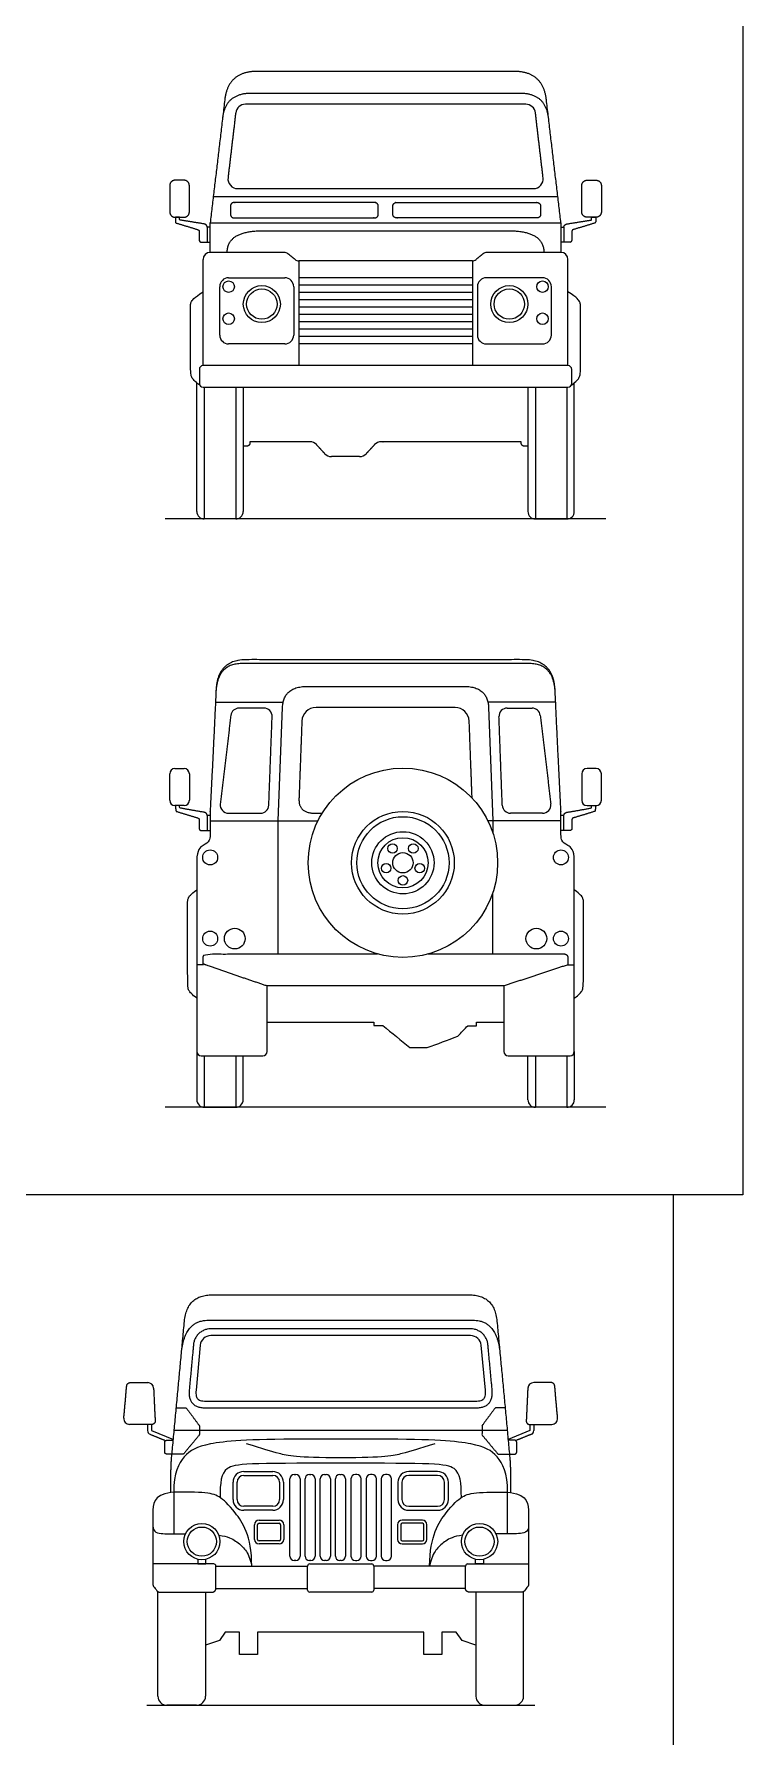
# Model space of a CAD drawing. Header units: millimetres. Extents: x 0.5 to 46.1, y 0.3 to 28.2.
# Drawn here: x 28.31 to 31.42, y 14.41 to 21.88 of the extents above; entities that cross this region are included whole.
import ezdxf

# ---------------------------------------------------------------- set-up
doc = ezdxf.new("R2010")
doc.units = ezdxf.units.MM
for name, color, linetype, true_color in [('AG-DIAGRAM', 7, 'Continuous', 0xfecc66), ('AG-TRANSPORT', 7, 'Continuous', 0x66ccff), ('X-VPRT', 6, 'Continuous', 0xff00ff)]:
    doc.layers.add(name, color=color, linetype=linetype, true_color=true_color)

msp = doc.modelspace()

# ---------------------------------------------------------------- linework, layer by layer
at = {"layer": 'AG-DIAGRAM'}
for p, q in [((30.8173, 19.7553), (28.8869, 19.7553)), ((30.8173, 17.1753), (28.8869, 17.1753))]:
    msp.add_line(p, q, dxfattribs=at)
msp.add_lwpolyline([(28.8056, 14.553), (30.5056, 14.553)], dxfattribs=at)
at = {"layer": 'AG-TRANSPORT'}
for p, q in [((28.9499, 21.0786), (28.9313, 21.0786)), ((30.7543, 21.0786), (30.7729, 21.0786)), ((29.0835, 20.9241), (29.0835, 21.0536)), ((30.6207, 21.0536), (30.6207, 20.9241)), ((28.9065, 18.5216), (28.9065, 18.6377)), ((28.9295, 18.6606), (28.9694, 18.6606)), ((28.9924, 18.6377), (28.9924, 18.5216)), ((30.7119, 18.6377), (30.7119, 18.5216)), ((30.7747, 18.6606), (30.7348, 18.6606)), ((30.7977, 18.5216), (30.7977, 18.6377)), ((29.0837, 18.4315), (29.5562, 18.4315)), ((29.0542, 17.8003), (29.0251, 17.8003)), ((30.65, 17.8003), (30.6791, 17.8003)), ((29.1954, 17.4012), (29.1954, 17.1753)), ((30.5089, 17.4012), (30.5089, 17.1753)), ((29.0581, 17.1753), (29.1954, 17.1753)), ((30.6461, 17.1753), (30.5089, 17.1753)), ((29.0401, 16.1316), (29.0216, 15.9342)), ((29.6556, 16.1741), (29.0867, 16.1741)), ((30.2245, 16.1741), (29.6556, 16.1741)), ((30.2897, 15.9342), (30.2712, 16.1316)), ((29.0662, 15.8866), (29.6556, 15.8866)), ((29.6556, 15.8866), (30.2451, 15.8866)), ((29.231, 15.5782), (29.3579, 15.5782)), ((30.0803, 15.5782), (29.9534, 15.5782)), ((29.184, 15.4552), (29.184, 15.5313)), ((29.4048, 15.5313), (29.4048, 15.4552)), ((29.9064, 15.5313), (29.9064, 15.4552)), ((30.1272, 15.4552), (30.1272, 15.5313)), ((29.3579, 15.4083), (29.231, 15.4083)), ((29.9534, 15.4083), (30.0803, 15.4083)), ((29.2913, 15.2805), (29.2913, 15.3446)), ((29.2977, 15.351), (29.3861, 15.351)), ((29.3925, 15.3446), (29.3925, 15.2805)), ((29.9187, 15.3446), (29.9187, 15.2805)), ((30.0135, 15.351), (29.9251, 15.351)), ((30.02, 15.2805), (30.02, 15.3446)), ((29.3861, 15.274), (29.2977, 15.274)), ((29.9251, 15.274), (30.0135, 15.274))]:
    msp.add_line(p, q, dxfattribs=at)
for points in [[(30.6072, 21.1674), (29.8521, 21.1674), (29.0971, 21.1674)], [(29.0835, 21.035), (29.0705, 21.035), (29.0705, 20.9694)], [(29.0835, 21.0536), (29.8521, 21.0536)], [(29.3134, 21.0192), (29.8521, 21.0192)], [(29.8521, 21.0536), (30.6207, 21.0536)], [(29.8521, 21.0192), (30.3908, 21.0192)], [(30.6207, 21.035), (30.6337, 21.035), (30.6337, 20.9694)], [(29.4717, 20.8875), (29.4717, 20.4277)], [(30.2325, 20.8875), (30.2325, 20.4277)], [(30.2325, 20.813), (29.8521, 20.813), (29.4717, 20.813)], [(30.2325, 20.7809), (29.8521, 20.7809), (29.4717, 20.7809)], [(30.2325, 20.7488), (29.8521, 20.7488), (29.4717, 20.7488)], [(30.2325, 20.7167), (29.8521, 20.7167), (29.4717, 20.7167)], [(30.2325, 20.6845), (29.8521, 20.6845), (29.4717, 20.6845)], [(30.2325, 20.6524), (29.8521, 20.6524), (29.4717, 20.6524)], [(30.2325, 20.6203), (29.8521, 20.6203), (29.4717, 20.6203)], [(30.2325, 20.5882), (29.8521, 20.5882), (29.4717, 20.5882)], [(30.2325, 20.5561), (29.8521, 20.5561), (29.4717, 20.5561)], [(30.2325, 20.524), (29.8521, 20.524), (29.4717, 20.524)], [(29.0581, 20.3329), (29.0581, 19.7553)], [(29.1954, 20.3329), (29.1954, 19.7553)], [(30.5089, 20.3329), (30.5089, 19.7553)], [(30.6461, 20.3329), (30.6461, 19.7553)], [(29.8521, 19.121), (29.2205, 19.121)], [(30.4837, 19.121), (29.8521, 19.121)], [(29.5074, 19.0211), (29.8521, 19.0211)], [(29.8521, 19.0211), (30.1968, 19.0211)], [(29.1069, 18.9515), (29.4036, 18.9515)], [(29.3823, 17.8477), (29.3823, 18.4315), (29.401, 18.9293)], [(30.5973, 18.9515), (30.3007, 18.9515)], [(30.3033, 18.9293), (30.3219, 18.4315), (30.3219, 18.3793)], [(29.0835, 18.4551), (29.0705, 18.4551)], [(29.0705, 18.4551), (29.0705, 18.3895)], [(29.5415, 18.4649), (29.5747, 18.4649)], [(30.6337, 18.4551), (30.6207, 18.4551)], [(30.6337, 18.3895), (30.6337, 18.4551)], [(30.6205, 18.4315), (30.3004, 18.4315)], [(30.3219, 17.8477), (30.3219, 18.1161)], [(29.0251, 17.4198), (29.0251, 17.2083)], [(29.0581, 17.4012), (29.0581, 17.1753)], [(29.2284, 17.2083), (29.2284, 17.4012)], [(30.4759, 17.2083), (30.4759, 17.4012)], [(30.6461, 17.4012), (30.6461, 17.1753)], [(30.6791, 17.4198), (30.6791, 17.2083)], [(29.0929, 16.353), (29.6556, 16.353)], [(29.6556, 16.353), (30.2184, 16.353)], [(29.0662, 15.8569), (29.6556, 15.8569)], [(29.6556, 15.8569), (30.2451, 15.8569)], [(28.8272, 15.7846), (28.8272, 15.7576), (28.9223, 15.719)], [(28.926, 15.759), (29.0365, 15.759), (29.6556, 15.759), (30.2748, 15.759), (30.3852, 15.759)], [(30.484, 15.7846), (30.484, 15.7576), (30.389, 15.719)], [(29.6556, 15.7197), (29.4924, 15.7197)], [(29.8189, 15.7197), (29.6556, 15.7197)], [(28.9116, 15.4863), (28.9116, 15.5453)], [(30.3997, 15.5453), (30.3997, 15.4863)], [(28.9242, 15.4872), (28.9242, 15.3043)], [(30.3871, 15.3043), (30.3871, 15.4872)], [(28.9116, 15.1726), (28.8325, 15.1726)], [(29.0293, 15.1935), (29.0293, 15.1726), (29.0653, 15.1726), (29.0653, 15.1935)], [(29.1086, 15.1636), (29.5107, 15.1636)], [(30.2026, 15.1636), (29.8005, 15.1636)], [(30.2819, 15.1935), (30.2819, 15.1726), (30.246, 15.1726), (30.246, 15.1935)], [(30.3997, 15.1726), (30.4788, 15.1726)], [(29.1086, 15.0648), (29.5107, 15.0648)], [(30.2026, 15.0648), (29.8005, 15.0648)], [(30.2479, 14.816), (30.1872, 14.8375), (30.162, 14.8742), (30.0992, 14.8742), (30.0992, 14.7753), (30.0195, 14.7753), (30.0195, 14.8742), (29.6556, 14.8742), (29.2917, 14.8742), (29.2917, 14.7753), (29.212, 14.7753), (29.212, 14.8742), (29.1493, 14.8742), (29.1241, 14.8375), (29.0633, 14.816)]]:
    msp.add_lwpolyline(points, dxfattribs=at)
for centre, radius in [((29.1646, 20.774), 0.0252), ((29.31, 20.6976), 0.0811), ((29.31, 20.6976), 0.0665), ((30.3943, 20.6976), 0.0811), ((30.3943, 20.6976), 0.0665), ((30.5396, 20.774), 0.0252), ((29.1646, 20.6334), 0.0252), ((30.5396, 20.6334), 0.0252), ((29.9283, 18.2477), 0.415), ((29.9283, 18.2477), 0.225), ((29.9283, 18.2477), 0.2019), ((29.9283, 18.2477), 0.1363), ((29.0837, 18.2711), 0.0328), ((29.9283, 18.2477), 0.11), ((29.8829, 18.3102), 0.0208), ((29.9737, 18.3102), 0.0208), ((30.6205, 18.2711), 0.0328), ((29.8548, 18.2238), 0.0208), ((29.9283, 18.2477), 0.0445), ((30.0018, 18.2238), 0.0208), ((29.9283, 18.1704), 0.0208), ((29.0837, 17.9151), 0.0328), ((29.1915, 17.9151), 0.0454), ((30.5128, 17.9151), 0.0454), ((30.6205, 17.9151), 0.0328), ((29.0473, 15.2708), 0.0794), ((29.0473, 15.2708), 0.0639), ((30.264, 15.2708), 0.0794), ((30.264, 15.2708), 0.0639)]:
    msp.add_circle(centre, radius, dxfattribs=at)
for centre, radius, start, end in [((29.2379, 21.5312), 0.0428, 90, 173.26813), ((30.4663, 21.5312), 0.0428, 6.73187, 90), ((29.2044, 21.247), 0.0428, 173.26813, 270), ((30.4999, 21.247), 0.0428, 270, 6.73187), ((28.9517, 21.0679), 0.00182, 180, 260.90188), ((30.7525, 21.0679), 0.00182, 279.09812, 0), ((28.936, 21.0576), 0.00466, 180, 252.95497), ((30.7683, 21.0576), 0.00466, 287.04503, 360), ((29.043, 20.9765), 0.00711, 180, 270), ((29.0835, 20.8933), 0.0308, 90, 180), ((29.4081, 20.8983), 0.0258, 51.05957, 90), ((30.2962, 20.8983), 0.0258, 90, 128.94043), ((30.6207, 20.8933), 0.0308, 0, 90), ((30.6612, 20.9765), 0.00711, 270, 0), ((29.4717, 20.9133), 0.0258, 231.05957, 270), ((30.2325, 20.9133), 0.0258, 270, 308.94043), ((29.1646, 20.774), 0.039, 90, 180), ((29.4106, 20.774), 0.039, 0, 90), ((30.2936, 20.774), 0.039, 90, 180), ((30.5396, 20.774), 0.039, 0, 90), ((29.1646, 20.5619), 0.039, 180, 270), ((29.4106, 20.5619), 0.039, 270, 360), ((30.2936, 20.5619), 0.039, 180, 270), ((30.5396, 20.5619), 0.039, 270, 0), ((29.0527, 20.4113), 0.0164, 90, 180), ((30.6515, 20.4113), 0.0164, 0, 90), ((29.0527, 20.3493), 0.0164, 180, 270), ((30.6515, 20.3493), 0.0164, 270, 0), ((29.5204, 20.0546), 0.0393, 42.8263, 90), ((29.833, 20.0546), 0.0393, 90, 137.1737), ((29.6153, 20.0679), 0.0393, 222.8263, 270), ((29.7381, 20.0679), 0.0393, 270, 317.1737), ((29.0581, 19.7882), 0.033, 180, 270), ((29.1954, 19.7882), 0.033, 270, 0), ((30.5089, 19.7882), 0.033, 180, 270), ((30.6461, 19.7882), 0.033, 270, 0), ((29.2101, 18.8895), 0.0363, 90, 173.25814), ((29.3189, 18.8895), 0.0363, 357.8555, 90), ((29.5474, 18.8667), 0.0619, 90, 177.8555), ((30.1569, 18.8667), 0.0619, 2.1445, 90), ((30.3854, 18.8895), 0.0363, 90, 182.1445), ((30.4941, 18.8895), 0.0363, 6.74186, 90), ((28.9295, 18.6377), 0.023, 90, 180), ((28.9694, 18.6377), 0.023, 360, 90), ((30.7348, 18.6377), 0.023, 90, 180), ((30.7747, 18.6377), 0.023, 0, 90), ((28.9295, 18.5216), 0.023, 180, 270), ((28.9694, 18.5216), 0.023, 270, 360), ((30.7348, 18.5216), 0.023, 180, 270), ((30.7747, 18.5216), 0.023, 270, 0), ((29.1642, 18.5012), 0.0363, 173.25814, 270), ((29.3043, 18.5012), 0.0363, 270, 357.8555), ((30.3999, 18.5012), 0.0363, 182.1445, 270), ((30.54, 18.5012), 0.0363, 270, 6.74186), ((30.6467, 17.8038), 0.00483, 288.28629, 0), ((30.3699, 17.7124), 0.00483, 270, 288.28629), ((29.0437, 17.4198), 0.0186, 180, 270), ((29.315, 17.4198), 0.0186, 270, 360), ((30.3892, 17.4198), 0.0186, 180, 270), ((30.6606, 17.4198), 0.0186, 270, 0), ((29.0581, 17.2083), 0.033, 180, 270), ((29.1954, 17.2083), 0.033, 270, 0), ((30.5089, 17.2083), 0.033, 180, 270), ((30.6461, 17.2083), 0.033, 270, 0), ((29.0867, 16.1272), 0.0469, 90, 174.64838), ((30.2245, 16.1272), 0.0469, 5.35162, 90), ((28.8102, 15.9426), 0.0256, 2.71273, 90), ((30.5011, 15.9426), 0.0256, 90, 177.28727), ((28.7308, 15.8103), 0.0256, 174.86999, 270), ((28.8269, 15.7574), 0.0172, 180, 247.92142), ((28.828, 15.7993), 0.000232, 354.50322, 359.88012), ((30.4833, 15.7993), 0.000232, 180.11988, 185.49678), ((30.4844, 15.7574), 0.0172, 292.07858, 360), ((30.5805, 15.8103), 0.0256, 270, 5.13001), ((29.231, 15.5313), 0.0469, 90, 180), ((29.231, 15.5313), 0.0297, 90, 180), ((29.3579, 15.5313), 0.0469, 0, 90), ((29.3579, 15.5313), 0.0297, 0, 90), ((29.4521, 15.5464), 0.0191, 90, 180), ((29.4587, 15.5464), 0.0191, 0, 90), ((29.5185, 15.5464), 0.0191, 90, 180), ((29.5251, 15.5464), 0.0191, 0, 90), ((29.5849, 15.5464), 0.0191, 90, 180), ((29.5915, 15.5464), 0.0191, 0, 90), ((29.6513, 15.5464), 0.0191, 90, 180), ((29.6579, 15.5464), 0.0191, 0, 90), ((29.7198, 15.5464), 0.0191, 90, 180), ((29.7264, 15.5464), 0.0191, 0, 90), ((29.7862, 15.5464), 0.0191, 90, 180), ((29.7928, 15.5464), 0.0191, 0, 90), ((29.8526, 15.5464), 0.0191, 90, 180), ((29.8592, 15.5464), 0.0191, 0, 90), ((29.9534, 15.5313), 0.0469, 90, 180), ((29.9534, 15.5313), 0.0297, 90, 180), ((30.0803, 15.5313), 0.0469, 0, 90), ((30.0803, 15.5313), 0.0297, 360, 90), ((29.231, 15.4552), 0.0469, 180, 270), ((29.231, 15.4552), 0.0297, 180, 270), ((29.3579, 15.4552), 0.0297, 270, 360), ((29.3579, 15.4552), 0.0469, 270, 360), ((29.9534, 15.4552), 0.0469, 180, 270), ((29.9534, 15.4552), 0.0297, 180, 270), ((30.0803, 15.4552), 0.0469, 270, 360), ((30.0803, 15.4552), 0.0297, 270, 0), ((29.2977, 15.3446), 0.0202, 90, 180), ((29.2977, 15.3446), 0.00641, 90, 180), ((29.3861, 15.3446), 0.0202, 360, 90), ((29.3861, 15.3446), 0.00641, 0, 90), ((29.9251, 15.3446), 0.0202, 90, 180), ((29.9251, 15.3446), 0.00641, 90, 180), ((30.0135, 15.3446), 0.0202, 0, 90), ((30.0135, 15.3446), 0.00641, 360, 90), ((29.2977, 15.2805), 0.0202, 180, 270), ((29.2977, 15.2805), 0.00641, 180, 270), ((29.3861, 15.2805), 0.0202, 270, 360), ((29.3861, 15.2805), 0.00641, 270, 360), ((29.9251, 15.2805), 0.0202, 180, 270), ((29.9251, 15.2805), 0.00641, 180, 270), ((30.0135, 15.2805), 0.00641, 270, 360), ((30.0135, 15.2805), 0.0202, 270, 0), ((29.0996, 15.1636), 0.00903, 0, 90), ((29.4521, 15.2073), 0.0191, 180, 270), ((29.4587, 15.2073), 0.0191, 270, 0), ((29.5185, 15.2073), 0.0191, 180, 270), ((29.5198, 15.1636), 0.00903, 90, 180), ((29.5251, 15.2073), 0.0191, 270, 0), ((29.5849, 15.2073), 0.0191, 180, 270), ((29.5915, 15.2073), 0.0191, 270, 0), ((29.6513, 15.2073), 0.0191, 180, 270), ((29.6579, 15.2073), 0.0191, 270, 0), ((29.7198, 15.2073), 0.0191, 180, 270), ((29.7264, 15.2073), 0.0191, 270, 0), ((29.7862, 15.2073), 0.0191, 180, 270), ((29.7915, 15.1636), 0.00903, 0, 90), ((29.7928, 15.2073), 0.0191, 270, 0), ((29.8526, 15.2073), 0.0191, 180, 270), ((29.8592, 15.2073), 0.0191, 270, 0), ((30.2117, 15.1636), 0.00903, 90, 180), ((29.5198, 15.0583), 0.00903, 180, 270), ((29.7915, 15.0583), 0.00903, 270, 0), ((28.8942, 14.5928), 0.0398, 180, 270), ((29.0235, 14.5928), 0.0398, 270, 0), ((30.2877, 14.5928), 0.0398, 180, 270), ((30.417, 14.5928), 0.0398, 270, 0)]:
    msp.add_arc(centre, radius, start, end, dxfattribs=at)
for points, degree in [([(29.29, 21.7183), (29.162, 21.7183), (29.1474, 21.5937)], 2), ([(29.8521, 21.7183), (29.5711, 21.7183), (29.29, 21.7183)], 2), ([(30.4142, 21.7183), (30.1332, 21.7183), (29.8521, 21.7183)], 2), ([(30.5569, 21.5937), (30.5423, 21.7183), (30.4142, 21.7183)], 2), ([(29.1474, 21.5937), (29.1155, 21.3213), (29.0835, 21.0536)], 2), ([(30.6207, 21.0536), (30.5888, 21.3213), (30.5569, 21.5937)], 2), ([(29.1954, 21.5362), (29.1787, 21.3941), (29.1619, 21.252)], 2), ([(29.8521, 21.574), (29.545, 21.574), (29.2379, 21.574)], 2), ([(30.4663, 21.574), (30.1592, 21.574), (29.8521, 21.574)], 2), ([(30.5424, 21.252), (30.5256, 21.3941), (30.5088, 21.5362)], 2), ([(29.2044, 21.2042), (29.5282, 21.2042), (29.8521, 21.2042)], 2), ([(29.8521, 21.2042), (30.176, 21.2042), (30.4999, 21.2042)], 2), ([(28.9313, 21.0786), (28.9313, 21.0681), (28.9313, 21.0576)], 2), ([(28.9499, 21.0679), (28.9499, 21.0733), (28.9499, 21.0786)], 2), ([(29.0542, 21.0497), (29.0015, 21.0581), (28.9514, 21.0661)], 2), ([(30.65, 21.0497), (30.7027, 21.0581), (30.7528, 21.0661)], 2), ([(30.7543, 21.0679), (30.7543, 21.0733), (30.7543, 21.0786)], 2), ([(30.7729, 21.0786), (30.7729, 21.0681), (30.7729, 21.0576)], 2), ([(28.9346, 21.0532), (28.9822, 21.0386), (29.0298, 21.024)], 2), ([(29.0298, 21.024), (29.0359, 21.0221), (29.0359, 21.0146)], 2), ([(29.0359, 21.0146), (29.0359, 20.9956), (29.0359, 20.9765)], 2), ([(29.0705, 21.035), (29.0705, 21.0467), (29.0542, 21.0497)], 2), ([(29.1584, 20.9241), (29.1584, 21.0192), (29.3134, 21.0192)], 2), ([(30.3908, 21.0192), (30.5458, 21.0192), (30.5458, 20.9241)], 2), ([(30.6337, 21.035), (30.6337, 21.0467), (30.65, 21.0497)], 2), ([(30.6745, 21.024), (30.6683, 21.0221), (30.6683, 21.0146)], 2), ([(30.6683, 21.0146), (30.6683, 20.9956), (30.6683, 20.9765)], 2), ([(30.7696, 21.0532), (30.722, 21.0386), (30.6745, 21.024)], 2), ([(29.043, 20.9694), (29.0633, 20.9694), (29.0835, 20.9694)], 2), ([(29.4081, 20.9241), (29.2458, 20.9241), (29.0835, 20.9241)], 2), ([(29.4555, 20.8932), (29.4399, 20.9058), (29.4243, 20.9184)], 2), ([(30.2799, 20.9184), (30.2643, 20.9058), (30.2487, 20.8932)], 2), ([(30.6207, 20.9241), (30.4584, 20.9241), (30.2962, 20.9241)], 2), ([(30.6612, 20.9694), (30.641, 20.9694), (30.6207, 20.9694)], 2), ([(29.0527, 20.4277), (29.0527, 20.6605), (29.0527, 20.8933)], 2), ([(29.8521, 20.8875), (29.6619, 20.8875), (29.4717, 20.8875)], 2), ([(30.2325, 20.8875), (30.0423, 20.8875), (29.8521, 20.8875)], 2), ([(30.6515, 20.4277), (30.6515, 20.6605), (30.6515, 20.8933)], 2), ([(29.1256, 20.5619), (29.1256, 20.6679), (29.1256, 20.774)], 2), ([(29.1646, 20.813), (29.2876, 20.813), (29.4106, 20.813)], 2), ([(29.4496, 20.774), (29.4496, 20.6679), (29.4496, 20.5619)], 2), ([(30.2546, 20.774), (30.2546, 20.6679), (30.2546, 20.5619)], 2), ([(30.5396, 20.813), (30.4166, 20.813), (30.2936, 20.813)], 2), ([(30.5786, 20.5619), (30.5786, 20.6679), (30.5786, 20.774)], 2), ([(29.0378, 20.3424), (29.0156, 20.3585), (28.9998, 20.3778), (28.9973, 20.3992), (28.9973, 20.6862), (28.9973, 20.7036), (29.0115, 20.7244), (29.0527, 20.7518)], 3), ([(30.6664, 20.3424), (30.6886, 20.3585), (30.7045, 20.3778), (30.7069, 20.3992), (30.7069, 20.6862), (30.7069, 20.7036), (30.6928, 20.7244), (30.6515, 20.7518)], 3), ([(29.4106, 20.5229), (29.2876, 20.5229), (29.1646, 20.5229)], 2), ([(30.2936, 20.5229), (30.4166, 20.5229), (30.5396, 20.5229)], 2), ([(29.0363, 20.4113), (29.0363, 20.3803), (29.0363, 20.3493)], 2), ([(29.8521, 20.4277), (29.4524, 20.4277), (29.0527, 20.4277)], 2), ([(30.6515, 20.4277), (30.2518, 20.4277), (29.8521, 20.4277)], 2), ([(30.6679, 20.3493), (30.6679, 20.3803), (30.6679, 20.4113)], 2), ([(29.0251, 19.7882), (29.0251, 20.0702), (29.0251, 20.3522)], 2), ([(29.0527, 20.3329), (29.4524, 20.3329), (29.8521, 20.3329)], 2), ([(29.2284, 20.3329), (29.2284, 20.0606), (29.2284, 19.7882)], 2), ([(29.8521, 20.3329), (30.2518, 20.3329), (30.6515, 20.3329)], 2), ([(30.4759, 20.3329), (30.4759, 20.0606), (30.4759, 19.7882)], 2), ([(30.6791, 19.7882), (30.6791, 20.0702), (30.6791, 20.3522)], 2), ([(29.5204, 20.0939), (29.3891, 20.0939), (29.2578, 20.0939)], 2), ([(29.2578, 20.0939), (29.2578, 20.0913), (29.2578, 20.0888)], 2), ([(30.4464, 20.0888), (30.4464, 20.0913), (30.4464, 20.0939)], 2), ([(29.2431, 20.0741), (29.2357, 20.0741), (29.2284, 20.0741)], 2), ([(29.5864, 20.0412), (29.5678, 20.0612), (29.5493, 20.0813)], 2), ([(29.8041, 20.0813), (29.7856, 20.0612), (29.767, 20.0412)], 2), ([(30.4759, 20.0741), (30.4685, 20.0741), (30.4612, 20.0741)], 2), ([(29.1954, 19.7553), (29.1267, 19.7553), (29.0581, 19.7553)], 2), ([(30.5089, 19.7553), (30.5775, 19.7553), (30.6461, 19.7553)], 2), ([(29.2205, 19.121), (29.1102, 19.121), (29.1084, 18.9838)], 2), ([(30.5958, 18.9838), (30.5941, 19.121), (30.4837, 19.121)], 2), ([(29.401, 18.9293), (29.4044, 19.0202), (29.5074, 19.0211)], 2), ([(30.1968, 19.0211), (30.2999, 19.0202), (30.3033, 18.9293)], 2), ([(29.1741, 18.8937), (29.1511, 18.6996), (29.1282, 18.5055)], 2), ([(29.3189, 18.9258), (29.2645, 18.9258), (29.2101, 18.9258)], 2), ([(29.8521, 18.9286), (29.6998, 18.9286), (29.5474, 18.9286)], 2), ([(30.1569, 18.9286), (30.0045, 18.9286), (29.8521, 18.9286)], 2), ([(30.3854, 18.9258), (30.4397, 18.9258), (30.4941, 18.9258)], 2), ([(30.5302, 18.8937), (30.5531, 18.6996), (30.5761, 18.5055)], 2), ([(29.3406, 18.4999), (29.3479, 18.694), (29.3552, 18.8881)], 2), ([(29.4855, 18.869), (29.4792, 18.6991), (29.4728, 18.5291)], 2), ([(30.2314, 18.5312), (30.225, 18.7001), (30.2187, 18.869)], 2), ([(30.3636, 18.4999), (30.3563, 18.694), (30.3491, 18.8881)], 2), ([(29.4728, 18.5291), (29.4704, 18.4649), (29.5415, 18.4649)], 2), ([(28.9694, 18.4986), (28.9495, 18.4986), (28.9295, 18.4986)], 2), ([(29.1642, 18.4649), (29.2343, 18.4649), (29.3043, 18.4649)], 2), ([(30.54, 18.4649), (30.47, 18.4649), (30.3999, 18.4649)], 2), ([(30.7348, 18.4986), (30.7548, 18.4986), (30.7747, 18.4986)], 2), ([(30.0391, 17.8477), (30.3419, 17.8477), (30.6351, 17.8477)], 2), ([(29.0251, 17.7993), (29.0251, 17.6095), (29.0251, 17.4198)], 2), ([(30.6482, 17.7992), (30.5098, 17.7535), (30.3714, 17.7078)], 2), ([(30.6515, 17.8313), (30.6515, 17.8176), (30.6515, 17.8038)], 2), ([(30.6791, 17.4198), (30.6791, 17.6095), (30.6791, 17.7993)], 2), ([(29.3335, 17.4198), (29.3335, 17.5637), (29.3335, 17.7075)], 2), ([(30.3699, 17.7075), (30.0929, 17.7075), (29.8521, 17.7075)], 2), ([(30.3707, 17.7075), (30.3707, 17.5637), (30.3707, 17.4198)], 2), ([(29.0437, 17.4012), (29.1793, 17.4012), (29.315, 17.4012)], 2), ([(30.3892, 17.4012), (30.5249, 17.4012), (30.6606, 17.4012)], 2), ([(28.9708, 16.2369), (28.9817, 16.353), (29.0929, 16.353)], 2), ([(30.2184, 16.353), (30.3296, 16.353), (30.3404, 16.2369)], 2), ([(28.9147, 15.6381), (28.9428, 15.9375), (28.9708, 16.2369)], 2), ([(30.3404, 16.2369), (30.3685, 15.9375), (30.3965, 15.6381)], 2), ([(28.7053, 15.8125), (28.7116, 15.8829), (28.7179, 15.9533)], 2), ([(28.7343, 15.9683), (28.7723, 15.9683), (28.8102, 15.9683)], 2), ([(28.8358, 15.9439), (28.8392, 15.8719), (28.8426, 15.8)], 2), ([(28.992, 15.937), (28.9845, 15.8569), (29.0662, 15.8569)], 2), ([(30.2451, 15.8569), (30.3267, 15.8569), (30.3192, 15.937)], 2), ([(30.4754, 15.9439), (30.472, 15.8719), (30.4686, 15.8)], 2), ([(30.5769, 15.9683), (30.539, 15.9683), (30.5011, 15.9683)], 2), ([(30.606, 15.8125), (30.5997, 15.8829), (30.5934, 15.9533)], 2), ([(28.828, 15.7846), (28.7794, 15.7846), (28.7308, 15.7846)], 2), ([(28.8097, 15.7846), (28.8097, 15.771), (28.8097, 15.7574)], 2), ([(30.4833, 15.7846), (30.5319, 15.7846), (30.5805, 15.7846)], 2), ([(30.5016, 15.7846), (30.5016, 15.771), (30.5016, 15.7574)], 2), ([(28.8204, 15.7414), (28.8544, 15.7276), (28.8884, 15.7138)], 2), ([(29.4924, 15.7197), (29.243, 15.7197), (29.0519, 15.7031), (28.9667, 15.6548), (28.9242, 15.5719), (28.9242, 15.4872)], 3), ([(29.6556, 15.6383), (29.4619, 15.6383), (29.3839, 15.6564), (29.3154, 15.6773), (29.2434, 15.6993)], 3), ([(30.0678, 15.6993), (29.9958, 15.6773), (29.9274, 15.6564), (29.8494, 15.6383), (29.6556, 15.6383)], 3), ([(30.3871, 15.4872), (30.3871, 15.5719), (30.3446, 15.6548), (30.2594, 15.7031), (30.0683, 15.7197), (29.8189, 15.7197)], 3), ([(30.4909, 15.7414), (30.4569, 15.7276), (30.4229, 15.7138)], 2), ([(28.9116, 15.5453), (28.9116, 15.6044), (28.9147, 15.6381)], 2), ([(30.3965, 15.6381), (30.3997, 15.6044), (30.3997, 15.5453)], 2), ([(29.231, 15.561), (29.2944, 15.561), (29.3579, 15.561)], 2), ([(29.433, 15.2073), (29.433, 15.3769), (29.433, 15.5464)], 2), ([(29.4521, 15.5654), (29.4554, 15.5654), (29.4587, 15.5654)], 2), ([(29.4777, 15.5464), (29.4777, 15.3769), (29.4777, 15.2073)], 2), ([(29.4994, 15.2073), (29.4994, 15.3769), (29.4994, 15.5464)], 2), ([(29.5185, 15.5654), (29.5218, 15.5654), (29.5251, 15.5654)], 2), ([(29.5441, 15.5464), (29.5441, 15.3769), (29.5441, 15.2073)], 2), ([(29.5658, 15.2073), (29.5658, 15.3769), (29.5658, 15.5464)], 2), ([(29.5849, 15.5654), (29.5882, 15.5654), (29.5915, 15.5654)], 2), ([(29.6105, 15.5464), (29.6105, 15.3769), (29.6105, 15.2073)], 2), ([(29.6322, 15.2073), (29.6322, 15.3769), (29.6322, 15.5464)], 2), ([(29.6513, 15.5654), (29.6546, 15.5654), (29.6579, 15.5654)], 2), ([(29.6769, 15.5464), (29.6769, 15.3769), (29.6769, 15.2073)], 2), ([(29.7007, 15.5464), (29.7007, 15.3769), (29.7007, 15.2073)], 2), ([(29.7264, 15.5654), (29.7231, 15.5654), (29.7198, 15.5654)], 2), ([(29.7454, 15.2073), (29.7454, 15.3769), (29.7454, 15.5464)], 2), ([(29.7671, 15.5464), (29.7671, 15.3769), (29.7671, 15.2073)], 2), ([(29.7928, 15.5654), (29.7895, 15.5654), (29.7862, 15.5654)], 2), ([(29.8118, 15.2073), (29.8118, 15.3769), (29.8118, 15.5464)], 2), ([(29.8335, 15.5464), (29.8335, 15.3769), (29.8335, 15.2073)], 2), ([(29.8592, 15.5654), (29.8559, 15.5654), (29.8526, 15.5654)], 2), ([(29.8782, 15.2073), (29.8782, 15.3769), (29.8782, 15.5464)], 2), ([(30.0803, 15.561), (30.0168, 15.561), (29.9534, 15.561)], 2), ([(28.9116, 15.4863), (28.8325, 15.4748), (28.8325, 15.4366), (28.8325, 15.3924)], 3), ([(29.2659, 15.1636), (29.2659, 15.2976), (29.1833, 15.4163), (29.1226, 15.474), (29.0676, 15.4869), (28.9504, 15.4896), (28.9116, 15.4863)], 3), ([(29.2013, 15.4552), (29.2013, 15.4933), (29.2013, 15.5313)], 2), ([(29.3876, 15.5313), (29.3876, 15.4933), (29.3876, 15.4552)], 2), ([(29.9237, 15.5313), (29.9237, 15.4933), (29.9237, 15.4552)], 2), ([(30.0454, 15.1636), (30.0454, 15.2976), (30.128, 15.4163), (30.1887, 15.474), (30.2437, 15.4869), (30.3609, 15.4896), (30.3997, 15.4863)], 3), ([(30.11, 15.4552), (30.11, 15.4933), (30.11, 15.5313)], 2), ([(30.3997, 15.4863), (30.4788, 15.4748), (30.4788, 15.4366), (30.4788, 15.3924)], 3), ([(28.8325, 15.3924), (28.8325, 15.2898), (28.8325, 15.1873), (28.8325, 15.0848)], 3), ([(29.3579, 15.4255), (29.2944, 15.4255), (29.231, 15.4255)], 2), ([(29.9534, 15.4255), (30.0168, 15.4255), (30.0803, 15.4255)], 2), ([(30.4788, 15.3924), (30.4788, 15.2898), (30.4788, 15.1873), (30.4788, 15.0848)], 3), ([(28.8325, 15.3399), (28.8325, 15.3106), (28.876, 15.3042), (28.9218, 15.3042), (28.9752, 15.3042)], 3), ([(29.2776, 15.2805), (29.2776, 15.3125), (29.2776, 15.3446)], 2), ([(29.2977, 15.3647), (29.3419, 15.3647), (29.3861, 15.3647)], 2), ([(29.4063, 15.3446), (29.4063, 15.3125), (29.4063, 15.2805)], 2), ([(29.905, 15.3446), (29.905, 15.3125), (29.905, 15.2805)], 2), ([(30.0135, 15.3647), (29.9693, 15.3647), (29.9251, 15.3647)], 2), ([(30.0337, 15.2805), (30.0337, 15.3125), (30.0337, 15.3446)], 2), ([(30.4788, 15.3399), (30.4788, 15.3106), (30.4353, 15.3042), (30.3895, 15.3042), (30.336, 15.3042)], 3), ([(29.3861, 15.2603), (29.3419, 15.2603), (29.2977, 15.2603)], 2), ([(29.9251, 15.2603), (29.9693, 15.2603), (30.0135, 15.2603)], 2), ([(29.0996, 15.1726), (29.0369, 15.1726), (28.9742, 15.1726), (28.9116, 15.1726)], 3), ([(29.1086, 15.0648), (29.1086, 15.0978), (29.1086, 15.1307), (29.1086, 15.1636)], 3), ([(29.4587, 15.1883), (29.4554, 15.1883), (29.4521, 15.1883)], 2), ([(29.5107, 15.0583), (29.5107, 15.111), (29.5107, 15.1636)], 2), ([(29.5251, 15.1883), (29.5218, 15.1883), (29.5185, 15.1883)], 2), ([(29.5198, 15.1726), (29.5877, 15.1726), (29.6556, 15.1726)], 2), ([(29.5915, 15.1883), (29.5882, 15.1883), (29.5849, 15.1883)], 2), ([(29.6579, 15.1883), (29.6546, 15.1883), (29.6513, 15.1883)], 2), ([(29.6556, 15.1726), (29.7236, 15.1726), (29.7915, 15.1726)], 2), ([(29.7198, 15.1883), (29.7231, 15.1883), (29.7264, 15.1883)], 2), ([(29.7862, 15.1883), (29.7895, 15.1883), (29.7928, 15.1883)], 2), ([(29.8005, 15.1636), (29.8005, 15.111), (29.8005, 15.0583)], 2), ([(29.8526, 15.1883), (29.8559, 15.1883), (29.8592, 15.1883)], 2), ([(30.2026, 15.0648), (30.2026, 15.0978), (30.2026, 15.1307), (30.2026, 15.1636)], 3), ([(30.2117, 15.1726), (30.2744, 15.1726), (30.337, 15.1726), (30.3997, 15.1726)], 3), ([(28.8361, 15.0738), (28.8407, 15.0677), (28.8452, 15.0616), (28.8498, 15.0555)], 3), ([(28.8544, 14.5928), (28.8544, 14.8221), (28.8544, 15.0514)], 2), ([(28.8623, 15.0493), (28.9392, 15.0493), (29.0161, 15.0493), (29.0931, 15.0493)], 3), ([(29.0633, 15.0493), (29.0633, 14.821), (29.0633, 14.5928)], 2), ([(29.6556, 15.0493), (29.5877, 15.0493), (29.5198, 15.0493)], 2), ([(29.7915, 15.0493), (29.7236, 15.0493), (29.6556, 15.0493)], 2), ([(30.449, 15.0493), (30.3721, 15.0493), (30.2951, 15.0493), (30.2182, 15.0493)], 3), ([(30.2479, 15.0493), (30.2479, 14.821), (30.2479, 14.5928)], 2), ([(30.4568, 14.5928), (30.4568, 14.8221), (30.4568, 15.0514)], 2), ([(30.4751, 15.0738), (30.4706, 15.0677), (30.466, 15.0616), (30.4615, 15.0555)], 3), ([(29.0235, 14.553), (28.9589, 14.553), (28.8942, 14.553)], 2), ([(30.2877, 14.553), (30.3524, 14.553), (30.417, 14.553)], 2)]:
    msp.add_open_spline(points, degree=degree, dxfattribs=at)
for points, degree, knots in [([(29.8521, 21.6217), (29.5422, 21.6217), (29.2645, 21.6217), (29.1504, 21.6217), (29.1381, 21.5147)], 2, [2.64784, 2.64784, 2.64784, 4.681195, 4.681195, 5.295679, 5.295679, 5.295679]), ([(30.5661, 21.5147), (30.5539, 21.6217), (30.4397, 21.6217), (30.162, 21.6217), (29.8521, 21.6217)], 2, [0, 0, 0, 0.614484, 0.614484, 2.64784, 2.64784, 2.64784]), ([(30.4464, 20.0939), (30.1493, 20.0939), (29.8521, 20.0939), (29.8425, 20.0939), (29.833, 20.0939)], 2, [0.1409052, 0.1409052, 0.1409052, 1.0587756, 1.0587756, 1.1215978, 1.1215978, 1.1215978]), ([(29.7381, 20.0286), (29.7074, 20.0286), (29.6767, 20.0286), (29.646, 20.0286), (29.6153, 20.0286)], 2, [1.5262296, 1.5262296, 1.5262296, 1.7278186, 1.7278186, 1.9294077, 1.9294077, 1.9294077]), ([(29.8521, 19.1383), (29.5711, 19.1383), (29.2429, 19.1383), (29.1152, 19.1383), (29.1094, 19.0041), (29.0966, 18.7301), (29.0835, 18.4736), (29.0835, 18.4643), (29.0835, 18.4551)], 2, [4.576866, 4.576866, 4.576866, 6.42106, 6.42106, 7.252482, 7.252482, 9.052304, 9.052304, 9.11096, 9.11096, 9.11096]), ([(30.6207, 18.4551), (30.6207, 18.4643), (30.6207, 18.4736), (30.6076, 18.7301), (30.5949, 19.0041), (30.589, 19.1383), (30.4613, 19.1383), (30.1332, 19.1383), (29.8521, 19.1383)], 2, [0.042772, 0.042772, 0.042772, 0.101428, 0.101428, 1.90125, 1.90125, 2.732672, 2.732672, 4.576866, 4.576866, 4.576866]), ([(29.0835, 18.4551), (29.0842, 18.3706), (29.0842, 18.3416), (29.0557, 18.3266), (29.0251, 18.3056), (29.0251, 18.2571), (29.0251, 18.1045), (29.0251, 17.9519), (29.0251, 17.7993)], 3, [-2.225851, -2.225851, -2.225851, -2.225851, -1.98456, -1.74327, -1.501979, -1.501979, -1.501979, 0, 0, 0, 0]), ([(30.6791, 17.7993), (30.6791, 17.9519), (30.6791, 18.1045), (30.6791, 18.2571), (30.6791, 18.3056), (30.6485, 18.3266), (30.6201, 18.3416), (30.6201, 18.3706), (30.6207, 18.4551)], 3, [-4.687837, -4.687837, -4.687837, -4.687837, -3.185858, -3.185858, -3.185858, -2.944568, -2.703277, -2.461986, -2.461986, -2.461986, -2.461986]), ([(29.0251, 17.6539), (29.0029, 17.67), (28.9871, 17.6892), (28.9846, 17.7106), (28.9846, 18.0733), (28.9846, 18.0899), (28.9969, 18.1087), (29.0251, 18.1287)], 3, [0, 0, 0, 0, 0.297238, 0.594475, 0.891713, 1.188951, 1.446022, 1.446022, 1.446022, 1.446022]), ([(30.6791, 17.6539), (30.7013, 17.67), (30.7172, 17.6892), (30.7196, 17.7106), (30.7196, 18.0733), (30.7196, 18.0899), (30.7073, 18.1087), (30.6791, 18.1287)], 3, [0, 0, 0, 0, 0.297238, 0.594475, 0.891713, 1.188951, 1.446022, 1.446022, 1.446022, 1.446022]), ([(29.3335, 17.5493), (29.4891, 17.5493), (29.6447, 17.5493), (29.8003, 17.5493), (29.8003, 17.5442), (29.8003, 17.5391), (29.8003, 17.5339), (29.8138, 17.5339), (29.8273, 17.5339), (29.8408, 17.5339), (29.8799, 17.5016), (29.919, 17.4692), (29.9581, 17.4369), (29.9837, 17.4369), (30.0093, 17.4369), (30.0349, 17.4369), (30.0796, 17.4537), (30.1243, 17.4704), (30.1689, 17.4872), (30.1836, 17.5035), (30.1983, 17.5197), (30.2129, 17.5332), (30.2255, 17.5332), (30.2381, 17.5332), (30.2506, 17.5332), (30.2506, 17.5386), (30.2506, 17.5439), (30.2506, 17.5493), (30.2906, 17.5493), (30.3307, 17.5493), (30.3707, 17.5493)], 3, [0, 0, 0, 0, 1.531392, 1.531392, 1.531392, 1.581784, 1.581784, 1.581784, 1.714633, 1.714633, 1.714633, 2.214074, 2.214074, 2.214074, 2.466029, 2.466029, 2.466029, 2.935711, 2.935711, 2.935711, 3.151421, 3.151421, 3.151421, 3.275108, 3.275108, 3.275108, 3.32779, 3.32779, 3.32779, 3.721743, 3.721743, 3.721743, 3.721743]), ([(28.9589, 16.1101), (28.9756, 16.2415), (29.0755, 16.2415), (29.3656, 16.2415), (29.6556, 16.2415)], 2, [-2.891647, -2.891647, -2.891647, -1.903414, -1.903414, 0, 0, 0]), ([(29.6556, 16.2415), (29.9457, 16.2415), (30.2358, 16.2415), (30.3357, 16.2415), (30.3523, 16.1101)], 2, [0, 0, 0, 1.903414, 1.903414, 2.891647, 2.891647, 2.891647]), ([(29.0216, 15.9342), (29.0211, 15.9294), (29.0208, 15.9209), (29.0221, 15.91), (29.0247, 15.9022), (29.0284, 15.8968), (29.0336, 15.8927), (29.0413, 15.8894), (29.0525, 15.887), (29.0612, 15.8866), (29.0662, 15.8866)], 3, [-2.2348197, -2.2348197, -2.2348197, -2.2348197, -2.1873948, -2.1518234, -2.1267311, -2.1075413, -2.087959, -2.0618891, -2.0250552, -1.9762703, -1.9762703, -1.9762703, -1.9762703]), ([(30.2451, 15.8866), (30.2501, 15.8866), (30.2588, 15.887), (30.2699, 15.8894), (30.2777, 15.8927), (30.2829, 15.8968), (30.2866, 15.9022), (30.2892, 15.91), (30.2905, 15.9209), (30.2902, 15.9294), (30.2897, 15.9342)], 3, [1.9762703, 1.9762703, 1.9762703, 1.9762703, 2.0250552, 2.0618891, 2.087959, 2.1075413, 2.1267311, 2.1518234, 2.1873948, 2.2348197, 2.2348197, 2.2348197, 2.2348197]), ([(28.9353, 15.8573), (28.9569, 15.8573), (28.9786, 15.8573), (29.0075, 15.8183), (29.0365, 15.7792), (29.0365, 15.759), (29.0365, 15.7387), (29.0016, 15.6968), (28.9667, 15.6548), (28.9415, 15.6547), (28.9163, 15.6546)], 2, [0, 0, 0, 0.142117, 0.142117, 0.461082, 0.461082, 0.593931, 0.593931, 0.933346, 0.933346, 1.080994, 1.080994, 1.080994]), ([(30.376, 15.8573), (30.3544, 15.8573), (30.3327, 15.8573), (30.3037, 15.8183), (30.2748, 15.7792), (30.2748, 15.759), (30.2748, 15.7387), (30.3097, 15.6968), (30.3446, 15.6548), (30.3698, 15.6547), (30.395, 15.6546)], 2, [0, 0, 0, 0.142117, 0.142117, 0.461082, 0.461082, 0.593931, 0.593931, 0.933346, 0.933346, 1.080994, 1.080994, 1.080994]), ([(29.6556, 15.6144), (29.255, 15.6144), (29.1336, 15.6144), (29.1273, 15.5294), (29.127, 15.4643)], 3, [2.226815, 2.226815, 2.226815, 2.226815, 3.340223, 4.337746, 4.337746, 4.337746, 4.337746]), ([(30.1843, 15.4643), (30.184, 15.5294), (30.1777, 15.6144), (30.0562, 15.6144), (29.6556, 15.6144)], 3, [0.115884, 0.115884, 0.115884, 0.115884, 1.113408, 2.226815, 2.226815, 2.226815, 2.226815]), ([(29.1216, 15.2988), (29.1618, 15.2936), (29.1987, 15.2737), (29.236, 15.2391), (29.2543, 15.2117), (29.2659, 15.1636)], 3, [0.8880489, 0.8880489, 0.8880489, 0.8880489, 1.1744917, 1.4681146, 1.7617375, 1.7617375, 1.7617375, 1.7617375]), ([(30.1896, 15.2988), (30.1495, 15.2936), (30.1125, 15.2737), (30.0753, 15.2391), (30.0569, 15.2117), (30.0454, 15.1636)], 3, [0.8880489, 0.8880489, 0.8880489, 0.8880489, 1.1744917, 1.4681146, 1.7617375, 1.7617375, 1.7617375, 1.7617375])]:
    msp.add_open_spline(points, degree=degree, knots=knots, dxfattribs=at)
for points, weights, knots in [([(28.9295, 21.0786), (28.9065, 21.0786), (28.9065, 21.1015), (28.9065, 21.1564), (28.9065, 21.2176), (28.9065, 21.2406), (28.9295, 21.2406), (28.9495, 21.2406), (28.9694, 21.2406), (28.9924, 21.2406), (28.9924, 21.2176), (28.9924, 21.1564), (28.9924, 21.1015), (28.9924, 21.0786), (28.9694, 21.0786), (28.9495, 21.0786), (28.9295, 21.0786)], [1, 0.707106781187, 1, 1, 1, 0.707106781187, 1, 1, 1, 0.707106781187, 1, 1, 1, 0.707106781187, 1, 1, 1], [0, 0, 0, 0.146473, 0.146473, 0.592657, 0.592657, 0.73913, 0.73913, 0.901285, 0.901285, 1.047757, 1.047757, 1.493942, 1.493942, 1.640414, 1.640414, 1.802569, 1.802569, 1.802569]), ([(30.7747, 21.0786), (30.7977, 21.0786), (30.7977, 21.1015), (30.7977, 21.1564), (30.7977, 21.2176), (30.7977, 21.2406), (30.7747, 21.2406), (30.7548, 21.2406), (30.7348, 21.2406), (30.7119, 21.2406), (30.7119, 21.2176), (30.7119, 21.1564), (30.7119, 21.1015), (30.7119, 21.0786), (30.7348, 21.0786), (30.7548, 21.0786), (30.7747, 21.0786)], [1, 0.707106781187, 1, 1, 1, 0.707106781187, 1, 1, 1, 0.707106781187, 1, 1, 1, 0.707106781187, 1, 1, 1], [0, 0, 0, 0.146473, 0.146473, 0.592657, 0.592657, 0.73913, 0.73913, 0.901285, 0.901285, 1.047757, 1.047757, 1.493942, 1.493942, 1.640414, 1.640414, 1.802569, 1.802569, 1.802569]), ([(29.1874, 21.0759), (29.1728, 21.0759), (29.1728, 21.0905), (29.1728, 21.1094), (29.1728, 21.1282), (29.1728, 21.1428), (29.1874, 21.1428), (29.4942, 21.1428), (29.8052, 21.1428), (29.8198, 21.1428), (29.8198, 21.1282), (29.8198, 21.1094), (29.8198, 21.0905), (29.8198, 21.0759), (29.8052, 21.0759), (29.4942, 21.0759), (29.1874, 21.0759)], [1, 0.707106781187, 1, 1, 1, 0.707106781187, 1, 1, 1, 0.707106781187, 1, 1, 1, 0.707106781187, 1, 1, 1], [0, 0, 0, 0.075257, 0.075257, 0.198846, 0.198846, 0.274103, 0.274103, 2.196544, 2.196544, 2.271801, 2.271801, 2.39539, 2.39539, 2.470647, 2.470647, 4.393089, 4.393089, 4.393089]), ([(30.5168, 21.0759), (30.5314, 21.0759), (30.5314, 21.0905), (30.5314, 21.1094), (30.5314, 21.1282), (30.5314, 21.1428), (30.5168, 21.1428), (30.21, 21.1428), (29.899, 21.1428), (29.8844, 21.1428), (29.8844, 21.1282), (29.8844, 21.1094), (29.8844, 21.0905), (29.8844, 21.0759), (29.899, 21.0759), (30.21, 21.0759), (30.5168, 21.0759)], [1, 0.707106781187, 1, 1, 1, 0.707106781187, 1, 1, 1, 0.707106781187, 1, 1, 1, 0.707106781187, 1, 1, 1], [0, 0, 0, 0.075257, 0.075257, 0.198846, 0.198846, 0.274103, 0.274103, 2.196544, 2.196544, 2.271801, 2.271801, 2.39539, 2.39539, 2.470647, 2.470647, 4.393089, 4.393089, 4.393089]), ([(29.0705, 18.4551), (29.0705, 18.4668), (29.0542, 18.4697), (29.0028, 18.478), (28.9499, 18.488), (28.9499, 18.4933), (28.9499, 18.4986), (28.9406, 18.4986), (28.9313, 18.4986), (28.9313, 18.4882), (28.9346, 18.4732), (28.9822, 18.4586), (29.0298, 18.4441), (29.0359, 18.4422), (29.0359, 18.4347), (29.0359, 18.4156), (29.0359, 18.3966), (29.0359, 18.3895), (29.043, 18.3895), (29.0615, 18.3895), (29.0838, 18.3895)], [1, 1, 1, 1, 1, 1, 1, 1, 1, 1, 1, 1, 1, 1, 1, 1, 1, 0.707106781187, 1, 1, 1], [-0.491731, -0.491731, -0.491731, -0.377007, -0.377007, 0.004749, 0.004749, 0.048003, 0.048003, 0.123474, 0.123474, 0.232672, 0.232672, 0.637041, 0.637041, 0.693534, 0.693534, 0.848353, 0.848353, 0.893756, 0.893756, 1.043721, 1.043721, 1.043721]), ([(30.6337, 18.4551), (30.6337, 18.4668), (30.65, 18.4697), (30.7014, 18.478), (30.7543, 18.488), (30.7543, 18.4933), (30.7543, 18.4986), (30.7636, 18.4986), (30.7729, 18.4986), (30.7729, 18.4882), (30.7696, 18.4732), (30.722, 18.4586), (30.6745, 18.4441), (30.6683, 18.4422), (30.6683, 18.4347), (30.6683, 18.4156), (30.6683, 18.3966), (30.6683, 18.3895), (30.6612, 18.3895), (30.6428, 18.3895), (30.6204, 18.3895)], [1, 1, 1, 1, 1, 1, 1, 1, 1, 1, 1, 1, 1, 1, 1, 1, 1, 0.707106781187, 1, 1, 1], [0, 0, 0, 0.114724, 0.114724, 0.49648, 0.49648, 0.539734, 0.539734, 0.615205, 0.615205, 0.724403, 0.724403, 1.128772, 1.128772, 1.185265, 1.185265, 1.340084, 1.340084, 1.385487, 1.385487, 1.535452, 1.535452, 1.535452]), ([(29.8521, 17.7075), (29.6113, 17.7075), (29.3328, 17.7078), (29.1944, 17.7535), (29.0527, 17.8038), (29.0527, 17.8176), (29.0527, 17.8313), (29.0527, 17.8477), (29.0692, 17.8477), (29.3992, 17.8477), (29.8175, 17.8477)], [1, 1, 1, 1, 1, 1, 1, 0.707106781187, 1, 1, 1], [7.631752, 7.631752, 7.631752, 9.216989, 9.216989, 10.193097, 10.193097, 10.283292, 10.283292, 10.367937, 10.367937, 12.62611, 12.62611, 12.62611]), ([(29.6556, 16.2038), (29.4052, 16.2038), (29.0867, 16.2038), (29.017, 16.2038), (29.0105, 16.1344), (29.0013, 16.0357), (28.992, 15.937)], [1, 1, 1, 0.739346874007, 1, 1, 1], [5.13019, 5.13019, 5.13019, 6.773489, 6.773489, 7.144381, 7.144381, 7.794896, 7.794896, 7.794896]), ([(30.3192, 15.937), (30.31, 16.0357), (30.3007, 16.1344), (30.2942, 16.2038), (30.2245, 16.2038), (29.9061, 16.2038), (29.6556, 16.2038)], [1, 1, 1, 0.739346874007, 1, 1, 1], [2.465485, 2.465485, 2.465485, 3.115999, 3.115999, 3.486892, 3.486892, 5.13019, 5.13019, 5.13019]), ([(28.8426, 15.8), (28.8429, 15.7937), (28.8386, 15.7891), (28.8343, 15.7846), (28.828, 15.7846)], [1, 0.919285274138, 1, 0.919285274138, 1], [1.60121255, 1.60121255, 1.60121255, 1.64012049, 1.64012049, 1.67902842, 1.67902842, 1.67902842]), ([(30.4686, 15.8), (30.4683, 15.7937), (30.4727, 15.7891), (30.477, 15.7846), (30.4833, 15.7846)], [1, 0.919285274138, 1, 0.919285274138, 1], [1.60121255, 1.60121255, 1.60121255, 1.64012049, 1.64012049, 1.67902842, 1.67902842, 1.67902842]), ([(28.9163, 15.6546), (28.9049, 15.6544), (28.8935, 15.6544), (28.8845, 15.6544), (28.8845, 15.6634), (28.8845, 15.6849), (28.8845, 15.7064), (28.8845, 15.7154), (28.8935, 15.7154), (28.9013, 15.7154), (28.922, 15.7154)], [1, 1, 1, 0.707106781187, 1, 1, 1, 0.707106781187, 1, 1, 1], [1.080994, 1.080994, 1.080994, 1.1556233, 1.1556233, 1.2020869, 1.2020869, 1.3430831, 1.3430831, 1.3895467, 1.3895467, 1.4407864, 1.4407864, 1.4407864]), ([(30.395, 15.6546), (30.4064, 15.6544), (30.4178, 15.6544), (30.4268, 15.6544), (30.4268, 15.6634), (30.4268, 15.6849), (30.4268, 15.7064), (30.4268, 15.7154), (30.4178, 15.7154), (30.41, 15.7154), (30.3893, 15.7154)], [1, 1, 1, 0.707106781187, 1, 1, 1, 0.707106781187, 1, 1, 1], [1.080994, 1.080994, 1.080994, 1.1556233, 1.1556233, 1.2020869, 1.2020869, 1.3430831, 1.3430831, 1.3895467, 1.3895467, 1.4407864, 1.4407864, 1.4407864])]:
    msp.add_rational_spline(points, weights, degree=2, knots=knots, dxfattribs=at)
for points, weights, degree in [([(29.2578, 20.0888), (29.2578, 20.0741), (29.2431, 20.0741)], [1, 0.707106781187, 1], 2), ([(30.4612, 20.0741), (30.4464, 20.0741), (30.4464, 20.0888)], [1, 0.707106781187, 1], 2), ([(30.6351, 17.8477), (30.6515, 17.8477), (30.6515, 17.8313)], [1, 0.707106781187, 1], 2), ([(28.7179, 15.9533), (28.7192, 15.9683), (28.7343, 15.9683)], [1, 0.738043343414, 1], 2), ([(30.5934, 15.9533), (30.592, 15.9683), (30.5769, 15.9683)], [1, 0.738043343414, 1], 2), ([(28.8325, 15.0848), (28.8325, 15.0808), (28.8338, 15.077), (28.8361, 15.0738)], [1, 0.966044625113, 0.966044625113, 1], 3), ([(30.4788, 15.0848), (30.4788, 15.0808), (30.4775, 15.077), (30.4751, 15.0738)], [1, 0.966044625113, 0.966044625113, 1], 3), ([(28.8498, 15.0555), (28.8528, 15.0515), (28.8572, 15.0493), (28.8623, 15.0493)], [1, 0.929255327411, 0.929255327411, 1], 3), ([(29.0931, 15.0493), (29.1022, 15.0493), (29.1086, 15.0557), (29.1086, 15.0648)], [1, 0.804737854124, 0.804737854124, 1], 3), ([(30.2182, 15.0493), (30.2091, 15.0493), (30.2026, 15.0557), (30.2026, 15.0648)], [1, 0.804737854124, 0.804737854124, 1], 3), ([(30.4615, 15.0555), (30.4585, 15.0515), (30.454, 15.0493), (30.449, 15.0493)], [1, 0.929255327411, 0.929255327411, 1], 3)]:
    msp.add_rational_spline(points, weights, degree=degree, dxfattribs=at)
at = {"layer": 'X-VPRT'}
for points in [[(31.4179, 22.2779), (31.4179, 16.7915), (23.7979, 16.7915), (23.7979, 22.2779)], [(23.7979, 16.7915), (23.7979, 11.9147), (31.1131, 11.9147), (31.1131, 16.7915)]]:
    msp.add_lwpolyline(points, close=True, dxfattribs=at)

doc.saveas('drawing.dxf')
